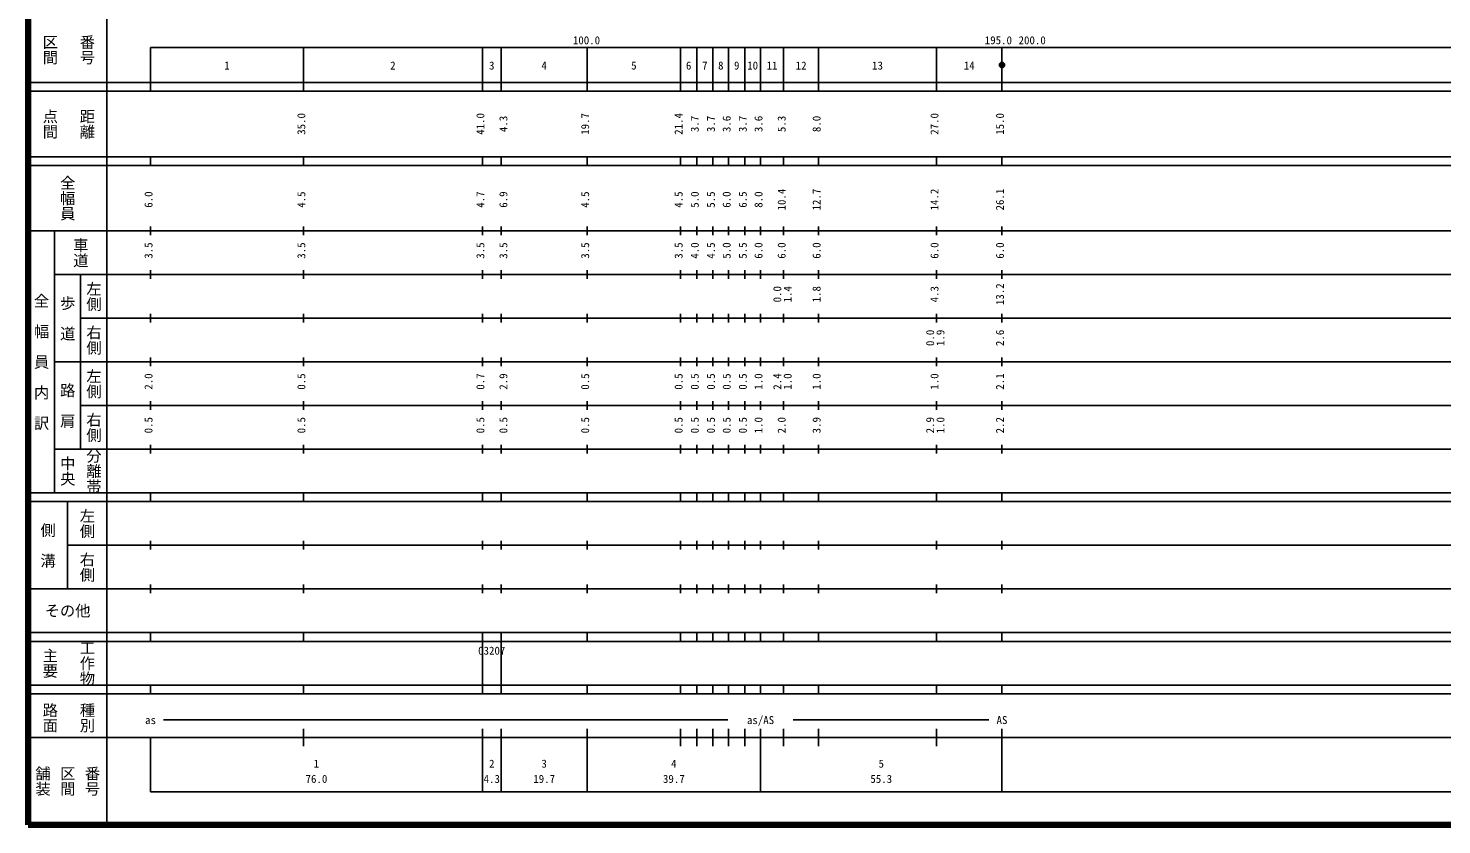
# Model space of a CAD drawing. Units: millimetres on the paper, enlarged 1000 times. Extents: x 40000 to 680000, y 20000 to 380000.
# Drawn here: x 40000 to 363711, y 20000 to 202409 of the extents above; entities that cross this region are included whole.
import ezdxf
from ezdxf.enums import TextEntityAlignment as Align

# ---------------------------------------------------------------- set-up
doc = ezdxf.new("R2010")
doc.units = ezdxf.units.MM
doc.header["$LTSCALE"] = 1000
doc.layers.add('M-TTL', color=2, linetype='Continuous', lineweight=140)
doc.layers.add('M-TTL-BAND', color=7, linetype='Continuous', lineweight=25)
doc.styles.add('@ＭＳ ゴシック', font='')
doc.styles.add('ＭＳ ゴシック', font='')
doc.styles.get('@ＭＳ ゴシック').set_extended_font_data('@MS Gothic')
doc.styles.get('ＭＳ ゴシック').set_extended_font_data('MS Gothic')

msp = doc.modelspace()

# ---------------------------------------------------------------- hatches: boundary and pattern name
at = {"layer": 'M-TTL-BAND'}
msp.add_hatch(color=256, dxfattribs=at).paths.add_polyline_path([(263600, 194000), (263600, 194024), (263598, 194047), (263596, 194070), (263593, 194094), (263588, 194117), (263583, 194140), (263577, 194163), (263571, 194185), (263563, 194208), (263554, 194230), (263545, 194251), (263535, 194272), (263523, 194293), (263512, 194313), (263499, 194333), (263485, 194353), (263471, 194371), (263456, 194390), (263441, 194407), (263424, 194424), (263407, 194441), (263390, 194456), (263371, 194471), (263353, 194485), (263333, 194499), (263313, 194512), (263293, 194523), (263272, 194535), (263251, 194545), (263230, 194554), (263208, 194563), (263185, 194571), (263163, 194577), (263140, 194583), (263117, 194588), (263094, 194593), (263071, 194596), (263047, 194598), (263024, 194600), (263000, 194600), (262976, 194600), (262953, 194598), (262929, 194596), (262906, 194593), (262883, 194588), (262860, 194583), (262837, 194577), (262815, 194571), (262792, 194563), (262770, 194554), (262749, 194545), (262728, 194535), (262707, 194523), (262687, 194512), (262667, 194499), (262647, 194485), (262629, 194471), (262610, 194456), (262593, 194441), (262576, 194424), (262559, 194407), (262544, 194390), (262529, 194371), (262515, 194353), (262501, 194333), (262488, 194313), (262477, 194293), (262465, 194272), (262455, 194251), (262446, 194230), (262437, 194208), (262429, 194185), (262423, 194163), (262417, 194140), (262412, 194117), (262407, 194094), (262404, 194070), (262402, 194047), (262400, 194024), (262400, 194000), (262400, 193976), (262402, 193953), (262404, 193929), (262407, 193906), (262412, 193883), (262417, 193860), (262423, 193837), (262429, 193815), (262437, 193792), (262446, 193770), (262455, 193749), (262465, 193728), (262477, 193707), (262488, 193686), (262501, 193667), (262515, 193647), (262529, 193629), (262544, 193610), (262559, 193593), (262576, 193576), (262593, 193559), (262610, 193544), (262629, 193529), (262647, 193515), (262667, 193501), (262687, 193488), (262707, 193476), (262728, 193465), (262749, 193455), (262770, 193446), (262792, 193437), (262815, 193429), (262837, 193422), (262860, 193417), (262883, 193411), (262906, 193407), (262929, 193404), (262953, 193402), (262976, 193400), (263000, 193400), (263024, 193400), (263047, 193402), (263071, 193404), (263094, 193407), (263117, 193411), (263140, 193417), (263163, 193422), (263185, 193429), (263208, 193437), (263230, 193446), (263251, 193455), (263272, 193465), (263293, 193476), (263313, 193488), (263333, 193501), (263353, 193515), (263371, 193529), (263390, 193544), (263407, 193559), (263424, 193576), (263441, 193593), (263456, 193610), (263471, 193629), (263485, 193647), (263499, 193667), (263512, 193686), (263523, 193707), (263535, 193728), (263545, 193749), (263554, 193770), (263563, 193792), (263571, 193815), (263577, 193837), (263583, 193860), (263588, 193883), (263593, 193906), (263596, 193929), (263598, 193953), (263600, 193976)])

# ---------------------------------------------------------------- linework, layer by layer
at = {"layer": 'M-TTL'}
for p, q in [((40000, 380000), (40000, 20000)), ((40000, 20000), (680000, 20000))]:
    msp.add_line(p, q, dxfattribs=at)
at = {"layer": 'M-TTL-BAND'}
for p, q in [((58000, 370000), (58000, 20000)), ((68000, 198000), (579000, 198000)), ((68000, 198000), (68000, 188000)), ((103000, 188000), (103000, 198000)), ((144000, 188000), (144000, 198000)), ((148300, 188000), (148300, 198000)), ((168000, 188000), (168000, 198000)), ((189400, 188000), (189400, 198000)), ((193100, 188000), (193100, 198000)), ((196800, 188000), (196800, 198000)), ((200400, 188000), (200400, 198000)), ((204100, 188000), (204100, 198000)), ((207700, 188000), (207700, 198000)), ((213000, 188000), (213000, 198000)), ((221000, 188000), (221000, 198000)), ((248000, 188000), (248000, 198000)), ((263000, 188000), (263000, 198000)), ((40000, 190000), (579000, 190000)), ((40000, 188000), (579000, 188000)), ((40000, 173000), (579000, 173000)), ((68000, 171000), (68000, 173000)), ((103000, 171000), (103000, 173000)), ((144000, 171000), (144000, 173000)), ((148300, 171000), (148300, 173000)), ((168000, 171000), (168000, 173000)), ((189400, 171000), (189400, 173000)), ((193100, 171000), (193100, 173000)), ((196800, 171000), (196800, 173000)), ((200400, 171000), (200400, 173000)), ((204100, 171000), (204100, 173000)), ((207700, 171000), (207700, 173000)), ((213000, 171000), (213000, 173000)), ((221000, 171000), (221000, 173000)), ((248000, 171000), (248000, 173000)), ((263000, 171000), (263000, 173000)), ((40000, 171000), (579000, 171000)), ((40000, 156000), (579000, 156000)), ((46000, 96000), (46000, 156000)), ((68000, 155000), (68000, 157000)), ((103000, 155000), (103000, 157000)), ((144000, 155000), (144000, 157000)), ((148300, 155000), (148300, 157000)), ((168000, 155000), (168000, 157000)), ((189400, 155000), (189400, 157000)), ((193100, 155000), (193100, 157000)), ((196800, 155000), (196800, 157000)), ((200400, 155000), (200400, 157000)), ((204100, 155000), (204100, 157000)), ((207700, 155000), (207700, 157000)), ((213000, 155000), (213000, 157000)), ((221000, 155000), (221000, 157000)), ((248000, 155000), (248000, 157000)), ((263000, 155000), (263000, 157000)), ((46000, 146000), (579000, 146000)), ((52000, 146000), (52000, 106000)), ((68000, 145000), (68000, 147000)), ((103000, 145000), (103000, 147000)), ((144000, 145000), (144000, 147000)), ((148300, 145000), (148300, 147000)), ((168000, 145000), (168000, 147000)), ((189400, 145000), (189400, 147000)), ((193100, 145000), (193100, 147000)), ((196800, 145000), (196800, 147000)), ((200400, 145000), (200400, 147000)), ((204100, 145000), (204100, 147000)), ((207700, 145000), (207700, 147000)), ((213000, 145000), (213000, 147000)), ((221000, 145000), (221000, 147000)), ((248000, 145000), (248000, 147000)), ((263000, 145000), (263000, 147000)), ((52000, 136000), (579000, 136000)), ((68000, 135000), (68000, 137000)), ((103000, 135000), (103000, 137000)), ((144000, 135000), (144000, 137000)), ((148300, 135000), (148300, 137000)), ((168000, 135000), (168000, 137000)), ((189400, 135000), (189400, 137000)), ((193100, 135000), (193100, 137000)), ((196800, 135000), (196800, 137000)), ((200400, 135000), (200400, 137000)), ((204100, 135000), (204100, 137000)), ((207700, 135000), (207700, 137000)), ((213000, 135000), (213000, 137000)), ((221000, 135000), (221000, 137000)), ((248000, 135000), (248000, 137000)), ((263000, 135000), (263000, 137000)), ((68000, 125000), (68000, 127000)), ((103000, 125000), (103000, 127000)), ((144000, 125000), (144000, 127000)), ((148300, 125000), (148300, 127000)), ((168000, 125000), (168000, 127000)), ((189400, 125000), (189400, 127000)), ((193100, 125000), (193100, 127000)), ((196800, 125000), (196800, 127000)), ((200400, 125000), (200400, 127000)), ((204100, 125000), (204100, 127000)), ((207700, 125000), (207700, 127000)), ((213000, 125000), (213000, 127000)), ((221000, 125000), (221000, 127000)), ((248000, 125000), (248000, 127000)), ((263000, 125000), (263000, 127000)), ((46000, 126000), (579000, 126000)), ((68000, 115000), (68000, 117000)), ((103000, 115000), (103000, 117000)), ((144000, 115000), (144000, 117000)), ((148300, 115000), (148300, 117000)), ((168000, 115000), (168000, 117000)), ((189400, 115000), (189400, 117000)), ((193100, 115000), (193100, 117000)), ((196800, 115000), (196800, 117000)), ((200400, 115000), (200400, 117000)), ((204100, 115000), (204100, 117000)), ((207700, 115000), (207700, 117000)), ((213000, 115000), (213000, 117000)), ((221000, 115000), (221000, 117000)), ((248000, 115000), (248000, 117000)), ((263000, 115000), (263000, 117000)), ((52000, 116000), (579000, 116000)), ((68000, 105000), (68000, 107000)), ((103000, 105000), (103000, 107000)), ((144000, 105000), (144000, 107000)), ((148300, 105000), (148300, 107000)), ((168000, 105000), (168000, 107000)), ((189400, 105000), (189400, 107000)), ((193100, 105000), (193100, 107000)), ((196800, 105000), (196800, 107000)), ((200400, 105000), (200400, 107000)), ((204100, 105000), (204100, 107000)), ((207700, 105000), (207700, 107000)), ((213000, 105000), (213000, 107000)), ((221000, 105000), (221000, 107000)), ((248000, 105000), (248000, 107000)), ((263000, 105000), (263000, 107000)), ((46000, 106000), (579000, 106000)), ((40000, 96000), (579000, 96000)), ((40000, 94000), (579000, 94000)), ((49000, 94000), (49000, 74000)), ((68000, 94000), (68000, 96000)), ((103000, 94000), (103000, 96000)), ((144000, 94000), (144000, 96000)), ((148300, 94000), (148300, 96000)), ((168000, 94000), (168000, 96000)), ((189400, 94000), (189400, 96000)), ((193100, 94000), (193100, 96000)), ((196800, 94000), (196800, 96000)), ((200400, 94000), (200400, 96000)), ((204100, 94000), (204100, 96000)), ((207700, 94000), (207700, 96000)), ((213000, 94000), (213000, 96000)), ((221000, 94000), (221000, 96000)), ((248000, 94000), (248000, 96000)), ((263000, 94000), (263000, 96000)), ((68000, 83000), (68000, 85000)), ((103000, 83000), (103000, 85000)), ((144000, 83000), (144000, 85000)), ((148300, 83000), (148300, 85000)), ((168000, 83000), (168000, 85000)), ((189400, 83000), (189400, 85000)), ((193100, 83000), (193100, 85000)), ((196800, 83000), (196800, 85000)), ((200400, 83000), (200400, 85000)), ((204100, 83000), (204100, 85000)), ((207700, 83000), (207700, 85000)), ((213000, 83000), (213000, 85000)), ((221000, 83000), (221000, 85000)), ((248000, 83000), (248000, 85000)), ((263000, 83000), (263000, 85000)), ((49000, 84000), (579000, 84000)), ((68000, 73000), (68000, 75000)), ((103000, 73000), (103000, 75000)), ((144000, 73000), (144000, 75000)), ((148300, 73000), (148300, 75000)), ((168000, 73000), (168000, 75000)), ((189400, 73000), (189400, 75000)), ((193100, 73000), (193100, 75000)), ((196800, 73000), (196800, 75000)), ((200400, 73000), (200400, 75000)), ((204100, 73000), (204100, 75000)), ((207700, 73000), (207700, 75000)), ((213000, 73000), (213000, 75000)), ((221000, 73000), (221000, 75000)), ((248000, 73000), (248000, 75000)), ((263000, 73000), (263000, 75000)), ((40000, 74000), (579000, 74000)), ((40000, 64000), (579000, 64000)), ((40000, 62000), (579000, 62000)), ((68000, 62000), (68000, 64000)), ((103000, 62000), (103000, 64000)), ((144000, 62000), (144000, 64000)), ((144000, 52000), (144000, 62000)), ((148300, 62000), (148300, 64000)), ((148300, 52000), (148300, 62000)), ((168000, 62000), (168000, 64000)), ((189400, 62000), (189400, 64000)), ((193100, 62000), (193100, 64000)), ((196800, 62000), (196800, 64000)), ((200400, 62000), (200400, 64000)), ((204100, 62000), (204100, 64000)), ((207700, 62000), (207700, 64000)), ((213000, 62000), (213000, 64000)), ((221000, 62000), (221000, 64000)), ((248000, 62000), (248000, 64000)), ((263000, 62000), (263000, 64000)), ((40000, 52000), (579000, 52000)), ((68000, 50000), (68000, 52000)), ((103000, 50000), (103000, 52000)), ((144000, 50000), (144000, 52000)), ((148300, 50000), (148300, 52000)), ((168000, 50000), (168000, 52000)), ((189400, 50000), (189400, 52000)), ((193100, 50000), (193100, 52000)), ((196800, 50000), (196800, 52000)), ((200400, 50000), (200400, 52000)), ((204100, 50000), (204100, 52000)), ((207700, 50000), (207700, 52000)), ((213000, 50000), (213000, 52000)), ((221000, 50000), (221000, 52000)), ((248000, 50000), (248000, 52000)), ((263000, 50000), (263000, 52000)), ((40000, 50000), (579000, 50000)), ((71000, 44000), (200200, 44000)), ((215200, 44000), (260000, 44000)), ((40000, 40000), (579000, 40000)), ((68000, 40000), (68000, 27500)), ((103000, 38000), (103000, 42000)), ((144000, 27500), (144000, 42000)), ((148300, 27500), (148300, 42000)), ((168000, 27500), (168000, 42000)), ((189400, 38000), (189400, 42000)), ((193100, 38000), (193100, 42000)), ((196800, 38000), (196800, 42000)), ((200400, 38000), (200400, 42000)), ((204100, 38000), (204100, 42000)), ((207700, 27500), (207700, 42000)), ((213000, 38000), (213000, 42000)), ((221000, 38000), (221000, 42000)), ((248000, 38000), (248000, 42000)), ((263000, 27500), (263000, 42000)), ((68000, 27500), (579000, 27500))]:
    msp.add_line(p, q, dxfattribs=at)
msp.add_circle((263000, 194000), 600, dxfattribs=at)

# ---------------------------------------------------------------- texts
at = {"layer": 'M-TTL-BAND', "style": '@ＭＳ ゴシック'}
for s, p in [('番号', (53500, 197500)), ('区間', (45000, 197500)), ('点間', (45000, 180500)), ('距離', (53500, 180500)), ('全幅員', (49000, 163500)), ('車道', (52000, 151000)), ('左側', (55000, 141000)), ('全\u3000幅\u3000員\u3000内\u3000訳', (43000, 126000)), ('歩\u3000道', (49000, 136000)), ('右側', (55000, 131000)), ('左側', (55000, 121000)), ('路\u3000肩', (49000, 116000)), ('右側', (55000, 111000)), ('中央', (49000, 101000)), ('分離帯', (55000, 101000)), ('左側', (53500, 89000)), ('側\u3000溝', (44500, 84000)), ('右側', (53500, 79000)), ('工作物', (53500, 57000)), ('主要', (45000, 57000)), ('路面', (45000, 44500)), ('種別', (53500, 44500)), ('舗装', (43333, 30000)), ('区間', (49000, 30000)), ('番号', (54667, 30000))]:
    msp.add_text(s, height=2566, rotation=270, dxfattribs=at).set_placement(p, align=Align.MIDDLE_CENTER)
at = {"layer": 'M-TTL-BAND', "style": 'ＭＳ ゴシック'}
for s, p in [('100.0', (167844, 198195)), ('195.0', (262173, 198195)), ('200.0', (269912, 198195)), ('1', (85500, 192405)), ('2', (123500, 192405)), ('3', (146150, 192405)), ('4', (158150, 192405)), ('5', (178700, 192405)), ('6', (191250, 192405)), ('7', (194950, 192405)), ('8', (198600, 192405)), ('9', (202250, 192405)), ('10', (205900, 192405)), ('11', (210350, 192405)), ('12', (217000, 192405)), ('13', (234500, 192405)), ('14', (255500, 192405)), ('as', (68000, 42500)), ('as/AS', (207700, 42500)), ('AS', (263000, 42500)), ('1', (106000, 32523)), ('2', (146150, 32523)), ('3', (158150, 32523)), ('4', (187850, 32523)), ('5', (235350, 32523)), ('76.0', (106000, 29033)), ('4.3', (146150, 29033)), ('19.7', (158150, 29033)), ('39.7', (187850, 29033)), ('55.3', (235350, 29033))]:
    msp.add_text(s, height=1833, dxfattribs=at).set_placement(p, align=Align.BOTTOM_CENTER)
for s, p in [('35.0', (104000, 180500)), ('41.0', (145000, 180500)), ('4.3', (150269, 180500)), ('19.7', (169000, 180500)), ('21.4', (190400, 180500)), ('3.7', (194100, 180500)), ('3.7', (197800, 180500)), ('3.6', (201400, 180500)), ('3.7', (205100, 180500)), ('3.6', (208700, 180500)), ('5.3', (214000, 180500)), ('8.0', (222000, 180500)), ('27.0', (249000, 180500)), ('15.0', (264000, 180500)), ('10.4', (214000, 163174)), ('12.7', (222000, 163174)), ('14.2', (249000, 163174)), ('26.1', (264000, 163174)), ('6.0', (69000, 163174)), ('4.5', (104000, 163174)), ('4.7', (145000, 163174)), ('6.9', (150269, 163174)), ('4.5', (169000, 163174)), ('4.5', (190400, 163174)), ('5.0', (194100, 163174)), ('5.5', (197800, 163174)), ('6.0', (201400, 163174)), ('6.5', (205100, 163174)), ('8.0', (208700, 163174)), ('3.5', (69000, 151500)), ('3.5', (104000, 151500)), ('3.5', (145000, 151500)), ('3.5', (150269, 151500)), ('3.5', (169000, 151500)), ('3.5', (190400, 151500)), ('4.0', (194100, 151500)), ('4.5', (197800, 151500)), ('5.0', (201400, 151500)), ('5.5', (205100, 151500)), ('6.0', (208700, 151500)), ('6.0', (214000, 151500)), ('6.0', (222000, 151500)), ('6.0', (249000, 151500)), ('6.0', (264000, 151500)), ('0.0', (213000, 141500)), ('1.4', (215370, 141500)), ('1.8', (222000, 141500)), ('4.3', (249000, 141500)), ('13.2', (264000, 141500)), ('0.0', (248000, 131500)), ('1.9', (250370, 131500)), ('2.6', (264000, 131500)), ('2.0', (69000, 121500)), ('0.5', (104000, 121500)), ('0.7', (145000, 121500)), ('2.9', (150269, 121500)), ('0.5', (169000, 121500)), ('0.5', (190400, 121500)), ('0.5', (194100, 121500)), ('0.5', (197800, 121500)), ('0.5', (201400, 121500)), ('0.5', (205100, 121500)), ('1.0', (208700, 121500)), ('2.4', (213000, 121500)), ('1.0', (215370, 121500)), ('1.0', (222000, 121500)), ('1.0', (249000, 121500)), ('2.1', (264000, 121500)), ('0.5', (69000, 111500)), ('0.5', (104000, 111500)), ('0.5', (145000, 111500)), ('0.5', (150269, 111500)), ('0.5', (169000, 111500)), ('0.5', (190400, 111500)), ('0.5', (194100, 111500)), ('0.5', (197800, 111500)), ('0.5', (201400, 111500)), ('0.5', (205100, 111500)), ('1.0', (208700, 111500)), ('2.0', (214000, 111500)), ('3.9', (222000, 111500)), ('2.9', (248000, 111500)), ('1.0', (250370, 111500)), ('2.2', (264000, 111500))]:
    msp.add_text(s, height=1833, rotation=90, dxfattribs=at).set_placement(p, align=Align.BOTTOM_CENTER)
msp.add_text('その他', height=2566, dxfattribs=at).set_placement((49000, 69000), align=Align.MIDDLE_CENTER)
msp.add_text('03207', height=1833, dxfattribs=at).set_placement((143025, 58405), align=Align.BOTTOM_LEFT)

doc.saveas('drawing.dxf')
